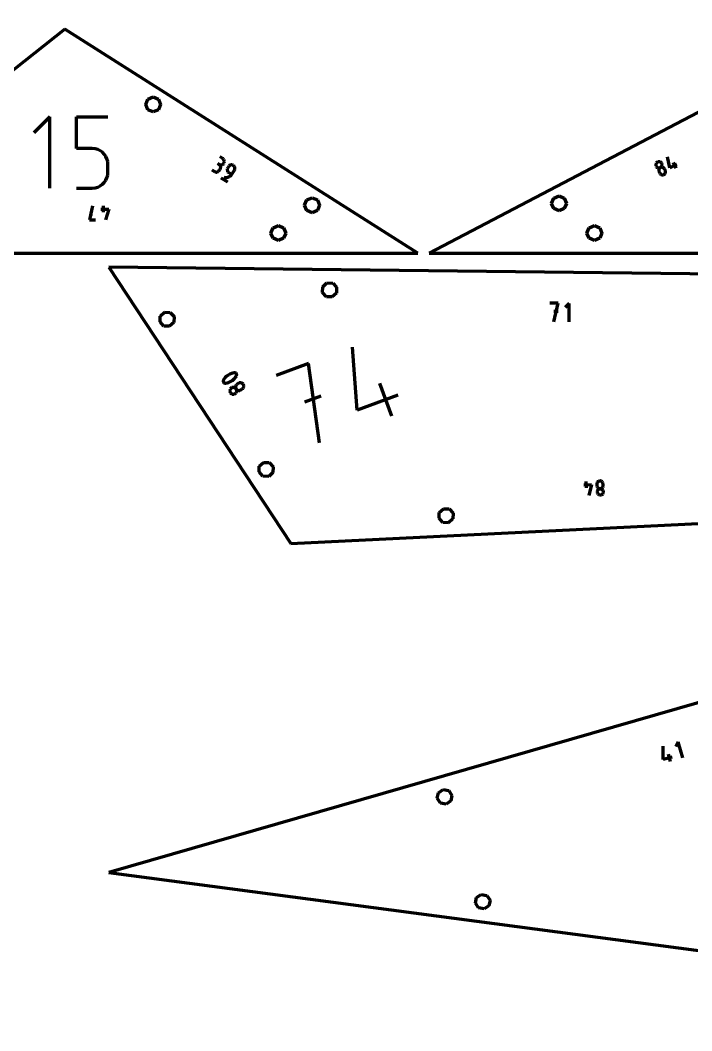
# Model space of a CAD drawing. Header units: inches. Extents: x -100 to 100, y -100 to -26.
# Drawn here: x 31.61 to 38.91, y -76.55 to -65.57 of the extents above; entities that cross this region are included whole.
import ezdxf

# ---------------------------------------------------------------- set-up
doc = ezdxf.new("R2010")
doc.units = ezdxf.units.IN
doc.header["$MEASUREMENT"] = 0
for name, color, linetype, lineweight in [('annotation', 7, 'Continuous', 0), ('boundary', 7, 'Continuous', 0), ('hole', 7, 'Continuous', 0)]:
    doc.layers.add(name, color=color, linetype=linetype, lineweight=lineweight)

msp = doc.modelspace()

# ---------------------------------------------------------------- linework, layer by layer
at = {"layer": 'annotation', "color": 1, "lineweight": 70}
for p, q in [((31.934841, -66.617215), (31.763143, -66.788962)), ((31.934841, -67.389543), (31.934841, -66.617215)), ((32.22444, -66.961144), (32.22444, -66.617215)), ((32.22444, -66.617215), (32.567449, -66.617215)), ((32.395944, -66.961144), (32.22444, -66.961144)), ((32.426739, -66.963897), (32.395944, -66.961144)), ((32.455736, -66.971836), (32.426739, -66.963897)), ((32.482449, -66.984482), (32.455736, -66.971836)), ((32.50639, -67.001358), (32.482449, -66.984482)), ((32.527071, -67.021983), (32.50639, -67.001358)), ((32.544005, -67.045879), (32.527071, -67.021983)), ((32.556705, -67.072567), (32.544005, -67.045879)), ((32.564682, -67.10157), (32.556705, -67.072567)), ((33.814532, -67.070025), (33.783358, -67.050253)), ((33.819819, -67.074084), (33.814532, -67.070025)), ((33.824175, -67.078881), (33.819819, -67.074084)), ((33.827568, -67.084269), (33.824175, -67.078881)), ((33.829967, -67.090105), (33.827568, -67.084269)), ((33.831341, -67.096244), (33.829967, -67.090105)), ((38.672768, -67.170006), (38.64761, -67.049029)), ((32.567449, -67.132407), (32.564682, -67.10157)), ((32.567449, -67.217844), (32.567449, -67.132407)), ((32.567449, -67.132407), (32.567449, -67.132407)), ((33.694425, -67.190468), (33.725599, -67.21024)), ((33.774987, -67.132372), (33.759378, -67.122472)), ((33.759378, -67.122472), (33.774987, -67.132372)), ((33.772473, -67.204148), (33.776517, -67.198883)), ((33.780275, -67.136431), (33.774987, -67.132372)), ((33.774987, -67.132372), (33.774987, -67.132372)), ((33.774987, -67.132372), (33.780913, -67.135425)), ((33.776517, -67.198883), (33.786417, -67.183274)), ((33.784631, -67.141228), (33.780275, -67.136431)), ((33.780913, -67.135425), (33.787109, -67.13732)), ((33.788024, -67.146616), (33.784631, -67.141228)), ((33.786417, -67.183274), (33.789455, -67.177373)), ((33.786417, -67.183274), (33.786417, -67.183274)), ((33.787109, -67.13732), (33.793432, -67.13809)), ((33.790423, -67.152452), (33.788024, -67.146616)), ((33.789455, -67.177373), (33.791344, -67.171196)), ((33.791796, -67.158591), (33.790423, -67.152452)), ((33.791344, -67.171196), (33.792114, -67.164887)), ((33.792114, -67.164887), (33.791796, -67.158591)), ((33.793432, -67.13809), (33.799736, -67.137768)), ((33.799736, -67.137768), (33.80588, -67.136387)), ((33.80588, -67.136387), (33.811717, -67.133979)), ((33.811717, -67.133979), (33.817106, -67.130578)), ((33.817106, -67.130578), (33.821902, -67.126216)), ((33.821902, -67.126216), (33.825961, -67.120927)), ((33.825961, -67.120927), (33.828999, -67.115026)), ((33.825961, -67.120927), (33.825961, -67.120927)), ((33.828999, -67.115026), (33.830888, -67.108849)), ((33.830888, -67.108849), (33.831658, -67.10254)), ((33.831658, -67.10254), (33.831341, -67.096244)), ((33.863792, -67.181971), (33.863018, -67.188297)), ((33.863018, -67.188297), (33.863334, -67.194606)), ((33.863334, -67.194606), (33.864707, -67.200752)), ((33.865689, -67.175772), (33.863792, -67.181971)), ((33.864707, -67.200752), (33.867106, -67.206592)), ((33.868743, -67.169844), (33.865689, -67.175772)), ((33.878643, -67.154236), (33.868743, -67.169844)), ((33.868743, -67.169844), (33.868743, -67.169844)), ((33.882703, -67.148947), (33.878643, -67.154236)), ((33.887503, -67.144587), (33.882703, -67.148947)), ((33.892896, -67.141189), (33.887503, -67.144587)), ((33.898739, -67.138784), (33.892896, -67.141189)), ((33.904886, -67.137406), (33.898739, -67.138784)), ((33.911192, -67.137085), (33.904886, -67.137406)), ((33.917512, -67.137854), (33.911192, -67.137085)), ((33.911296, -67.240597), (33.94099, -67.19378)), ((33.923702, -67.139745), (33.917512, -67.137854)), ((33.929617, -67.14279), (33.923702, -67.139745)), ((33.934904, -67.14685), (33.929617, -67.14279)), ((33.929617, -67.14279), (33.929617, -67.14279)), ((33.939259, -67.151647), (33.934904, -67.14685)), ((33.942651, -67.157038), (33.939259, -67.151647)), ((33.94099, -67.19378), (33.944045, -67.187853)), ((33.94099, -67.19378), (33.94099, -67.19378)), ((33.945047, -67.162878), (33.942651, -67.157038)), ((33.944045, -67.187853), (33.945947, -67.181656)), ((33.946416, -67.169024), (33.945047, -67.162878)), ((33.945947, -67.181656), (33.946727, -67.175331)), ((33.946727, -67.175331), (33.946416, -67.169024)), ((38.519515, -67.130018), (38.518744, -67.135764)), ((38.518744, -67.135764), (38.518968, -67.141603)), ((38.518968, -67.141603), (38.520228, -67.147406)), ((38.521241, -67.124498), (38.519515, -67.130018)), ((38.520228, -67.147406), (38.522564, -67.153041)), ((38.523881, -67.119333), (38.521241, -67.124498)), ((38.522564, -67.153041), (38.522564, -67.153041)), ((38.522564, -67.153041), (38.525883, -67.158193)), ((38.527396, -67.114654), (38.523881, -67.119333)), ((38.525883, -67.158193), (38.529949, -67.16255)), ((38.531744, -67.110593), (38.527396, -67.114654)), ((38.529949, -67.16255), (38.534633, -67.166071)), ((38.536886, -67.107279), (38.531744, -67.110593)), ((38.534633, -67.166071), (38.539803, -67.168716)), ((38.542536, -67.104936), (38.536886, -67.107279)), ((38.536886, -67.107279), (38.536886, -67.107279)), ((38.539803, -67.168716), (38.545329, -67.170444)), ((38.54835, -67.103671), (38.542536, -67.104936)), ((38.545329, -67.170444), (38.551081, -67.171215)), ((38.554197, -67.103442), (38.54835, -67.103671)), ((38.551027, -67.190136), (38.550261, -67.195891)), ((38.550261, -67.195891), (38.550492, -67.201743)), ((38.550492, -67.201743), (38.551761, -67.207564)), ((38.552749, -67.184609), (38.551027, -67.190136)), ((38.551081, -67.171215), (38.556929, -67.170989)), ((38.555388, -67.17944), (38.552749, -67.184609)), ((38.559947, -67.104209), (38.554197, -67.103442)), ((38.558901, -67.174759), (38.555388, -67.17944)), ((38.556929, -67.170989), (38.562742, -67.169725)), ((38.563249, -67.170697), (38.558901, -67.174759)), ((38.565469, -67.105931), (38.559947, -67.104209)), ((38.562742, -67.169725), (38.568391, -67.167383)), ((38.568391, -67.167383), (38.563249, -67.170697)), ((38.570632, -67.108565), (38.565469, -67.105931)), ((38.568391, -67.167383), (38.57353, -67.164071)), ((38.574041, -67.16504), (38.568391, -67.167383)), ((38.568391, -67.167383), (38.568391, -67.167383)), ((38.568391, -67.167383), (38.568391, -67.167383)), ((38.575307, -67.112072), (38.570632, -67.108565)), ((38.57353, -67.164071), (38.577877, -67.160009)), ((38.579855, -67.163775), (38.574041, -67.16504)), ((38.579362, -67.116409), (38.575307, -67.112072)), ((38.577877, -67.160009), (38.58139, -67.155329)), ((38.582668, -67.121536), (38.579362, -67.116409)), ((38.585702, -67.163547), (38.579855, -67.163775)), ((38.58139, -67.155329), (38.584028, -67.150159)), ((38.582668, -67.121536), (38.582668, -67.121536)), ((38.585017, -67.127197), (38.582668, -67.121536)), ((38.584028, -67.150159), (38.585751, -67.144631)), ((38.586286, -67.13302), (38.585017, -67.127197)), ((38.591454, -67.164317), (38.585702, -67.163547)), ((38.585751, -67.144631), (38.586517, -67.138875)), ((38.586517, -67.138875), (38.586286, -67.13302)), ((38.596979, -67.166045), (38.591454, -67.164317)), ((38.602147, -67.168688), (38.596979, -67.166045)), ((38.606829, -67.172209), (38.602147, -67.168688)), ((38.610894, -67.176565), (38.606829, -67.172209)), ((38.614213, -67.181717), (38.610894, -67.176565)), ((38.62206, -67.196688), (38.614213, -67.181717)), ((38.614213, -67.181717), (38.614213, -67.181717)), ((38.624407, -67.202346), (38.62206, -67.196688)), ((38.625673, -67.208161), (38.624407, -67.202346)), ((38.747911, -67.130618), (38.672768, -67.170006)), ((38.741157, -67.172511), (38.709652, -67.112406)), ((32.527055, -67.32845), (32.543994, -67.304486)), ((32.543994, -67.304486), (32.556699, -67.277739)), ((32.556699, -67.277739), (32.56468, -67.248697)), ((32.56468, -67.248697), (32.567449, -67.217844)), ((33.725599, -67.21024), (33.725599, -67.21024)), ((33.725599, -67.21024), (33.731524, -67.213293)), ((33.731524, -67.213293), (33.73772, -67.21519)), ((33.73772, -67.21519), (33.74404, -67.215963)), ((33.74404, -67.215963), (33.750341, -67.215647)), ((33.750341, -67.215647), (33.756479, -67.214274)), ((33.756479, -67.214274), (33.76231, -67.211877)), ((33.76231, -67.211877), (33.767689, -67.208491)), ((33.767689, -67.208491), (33.772473, -67.204148)), ((33.794379, -67.278477), (33.86457, -67.322997)), ((33.824978, -67.273278), (33.824978, -67.273278)), ((33.824978, -67.273278), (33.836, -67.27561)), ((33.836, -67.27561), (33.84703, -67.27631)), ((33.84703, -67.27631), (33.857913, -67.275437)), ((33.857913, -67.275437), (33.86849, -67.273054)), ((33.867106, -67.206592), (33.870496, -67.211981)), ((33.86849, -67.273054), (33.878604, -67.26922)), ((33.870496, -67.211981), (33.874846, -67.216774)), ((33.874846, -67.216774), (33.880122, -67.220825)), ((33.878604, -67.26922), (33.888099, -67.263997)), ((33.880122, -67.220825), (33.911296, -67.240597)), ((33.888099, -67.263997), (33.896818, -67.257445)), ((33.896818, -67.257445), (33.904602, -67.249625)), ((33.904602, -67.249625), (33.911296, -67.240597)), ((38.551761, -67.207564), (38.554109, -67.213222)), ((38.554109, -67.213222), (38.561956, -67.228193)), ((38.561956, -67.228193), (38.561956, -67.228193)), ((38.561956, -67.228193), (38.565274, -67.233342)), ((38.565274, -67.233342), (38.569336, -67.237691)), ((38.569336, -67.237691), (38.574013, -67.241201)), ((38.574013, -67.241201), (38.579176, -67.243832)), ((38.579176, -67.243832), (38.584695, -67.245546)), ((38.584695, -67.245546), (38.590441, -67.246304)), ((38.590441, -67.246304), (38.596283, -67.246067)), ((38.596283, -67.246067), (38.602092, -67.244795)), ((38.602092, -67.244795), (38.607738, -67.24245)), ((38.607738, -67.24245), (38.612879, -67.23914)), ((38.607738, -67.24245), (38.607738, -67.24245)), ((38.612879, -67.23914), (38.61723, -67.235087)), ((38.61723, -67.235087), (38.620749, -67.230417)), ((38.620749, -67.230417), (38.623394, -67.225261)), ((38.623394, -67.225261), (38.625125, -67.219747)), ((38.625125, -67.219747), (38.625898, -67.214004)), ((38.625898, -67.214004), (38.625673, -67.208161)), ((32.22444, -67.389543), (32.395944, -67.389543)), ((32.395944, -67.389543), (32.426726, -67.386775)), ((32.395944, -67.389543), (32.395944, -67.389543)), ((32.426726, -67.386775), (32.455717, -67.378796)), ((32.455717, -67.378796), (32.482428, -67.366092)), ((32.482428, -67.366092), (32.50637, -67.349148)), ((32.50637, -67.349148), (32.527055, -67.32845)), ((32.399521, -67.583606), (32.365567, -67.736341)), ((32.490756, -67.617561), (32.575562, -67.617561)), ((32.516177, -67.583606), (32.516177, -67.651439)), ((32.575562, -67.617561), (32.541693, -67.736341)), ((32.365567, -67.668326), (32.399521, -67.668326)), ((32.365567, -67.736341), (32.433486, -67.736341)), ((37.457756, -68.642189), (37.368142, -68.641191)), ((37.410711, -68.843213), (37.457756, -68.642189)), ((37.456757, -68.73193), (37.411956, -68.731431)), ((37.578141, -68.643529), (37.532841, -68.687844)), ((37.575897, -68.845052), (37.578141, -68.643529)), ((35.275535, -69.804827), (35.223201, -69.119619)), ((33.939541, -69.397686), (33.923478, -69.400596)), ((33.943693, -69.397523), (33.939541, -69.397686)), ((33.939541, -69.397686), (33.939541, -69.397686)), ((33.9477, -69.398089), (33.943693, -69.397523)), ((33.951488, -69.399326), (33.9477, -69.398089)), ((33.954983, -69.401175), (33.951488, -69.399326)), ((34.747514, -69.295416), (34.393058, -69.42641)), ((34.864887, -70.157993), (34.747514, -69.295416)), ((33.819197, -69.484698), (33.819105, -69.486395)), ((33.819105, -69.486395), (33.819141, -69.488087)), ((33.819141, -69.488087), (33.819308, -69.489766)), ((33.819415, -69.483008), (33.819197, -69.484698)), ((33.819308, -69.489766), (33.819308, -69.489766)), ((33.819308, -69.489766), (33.820222, -69.493835)), ((33.819758, -69.481332), (33.819415, -69.483008)), ((33.820223, -69.479682), (33.819758, -69.481332)), ((33.820222, -69.493835), (33.821799, -69.497577)), ((33.820807, -69.478067), (33.820223, -69.479682)), ((33.82151, -69.476496), (33.820807, -69.478067)), ((33.822328, -69.47498), (33.82151, -69.476496)), ((33.821799, -69.497577), (33.823966, -69.500933)), ((33.831353, -69.461346), (33.822328, -69.47498)), ((33.822328, -69.47498), (33.822328, -69.47498)), ((33.823966, -69.500933), (33.82665, -69.503845)), ((33.82665, -69.503845), (33.829778, -69.506256)), ((33.829778, -69.506256), (33.833275, -69.508107)), ((33.841617, -69.448816), (33.831353, -69.461346)), ((33.833275, -69.508107), (33.83707, -69.509341)), ((33.853019, -69.437456), (33.841617, -69.448816)), ((33.845254, -69.509727), (33.861297, -69.506793)), ((33.865454, -69.427336), (33.853019, -69.437456)), ((33.861297, -69.506793), (33.876825, -69.502287)), ((33.87882, -69.418522), (33.865454, -69.427336)), ((33.876825, -69.502287), (33.891736, -69.496277)), ((33.893015, -69.411082), (33.87882, -69.418522)), ((33.891736, -69.496277), (33.905926, -69.488831)), ((33.907935, -69.405084), (33.893015, -69.411082)), ((33.905926, -69.488831), (33.919292, -69.480017)), ((33.923478, -69.400596), (33.907935, -69.405084)), ((33.919292, -69.480017), (33.931732, -69.469903)), ((33.931732, -69.469903), (33.943143, -69.458555)), ((33.943143, -69.458555), (33.953423, -69.446043)), ((33.953423, -69.446043), (33.962467, -69.432434)), ((33.958111, -69.403577), (33.954983, -69.401175)), ((33.960798, -69.406473), (33.958111, -69.403577)), ((33.962971, -69.409805), (33.960798, -69.406473)), ((33.962467, -69.432434), (33.963285, -69.430921)), ((33.962467, -69.432434), (33.962467, -69.432434)), ((33.964556, -69.413514), (33.962971, -69.409805)), ((33.963285, -69.430921), (33.963985, -69.42936)), ((33.963985, -69.42936), (33.964566, -69.427756)), ((33.965479, -69.417541), (33.964556, -69.413514)), ((33.964566, -69.427756), (33.965028, -69.426114)), ((33.965028, -69.426114), (33.965367, -69.424441)), ((33.965367, -69.424441), (33.965584, -69.422741)), ((33.965479, -69.417541), (33.965479, -69.417541)), ((33.965641, -69.419285), (33.965479, -69.417541)), ((33.965584, -69.422741), (33.965676, -69.421021)), ((33.965676, -69.421021), (33.965641, -69.419285)), ((33.991467, -69.507943), (33.985589, -69.511104)), ((33.997634, -69.505937), (33.991467, -69.507943)), ((34.003945, -69.505056), (33.997634, -69.505937)), ((34.010256, -69.505269), (34.003945, -69.505056)), ((34.016422, -69.506544), (34.010256, -69.505269)), ((34.022301, -69.50885), (34.016422, -69.506544)), ((34.027747, -69.512156), (34.022301, -69.50885)), ((33.83707, -69.509341), (33.841087, -69.509901)), ((33.841087, -69.509901), (33.845254, -69.509727)), ((33.845254, -69.509727), (33.845254, -69.509727)), ((33.892092, -69.588525), (33.891887, -69.594843)), ((33.891887, -69.594843), (33.892772, -69.601157)), ((33.893357, -69.582351), (33.892092, -69.588525)), ((33.892772, -69.601157), (33.894777, -69.607323)), ((33.895651, -69.576465), (33.893357, -69.582351)), ((33.894777, -69.607323), (33.897934, -69.613194)), ((33.898943, -69.571015), (33.895651, -69.576465)), ((33.897934, -69.613194), (33.897934, -69.613194)), ((33.897934, -69.613194), (33.902087, -69.618407)), ((33.903204, -69.566145), (33.898943, -69.571015)), ((33.902087, -69.618407), (33.906964, -69.622679)), ((33.908402, -69.562003), (33.903204, -69.566145)), ((33.914284, -69.558839), (33.908402, -69.562003)), ((33.908402, -69.562003), (33.908402, -69.562003)), ((33.920458, -69.556829), (33.914284, -69.558839)), ((33.926781, -69.55594), (33.920458, -69.556829)), ((33.933106, -69.556144), (33.926781, -69.55594)), ((33.939287, -69.557409), (33.933106, -69.556144)), ((33.945179, -69.559706), (33.939287, -69.557409)), ((33.950637, -69.563005), (33.945179, -69.559706)), ((33.955514, -69.567275), (33.950637, -69.563005)), ((33.953828, -69.547815), (33.95362, -69.554135)), ((33.95362, -69.554135), (33.954504, -69.56045)), ((33.955098, -69.541637), (33.953828, -69.547815)), ((33.954334, -69.619574), (33.958614, -69.614691)), ((33.954504, -69.56045), (33.956509, -69.566616)), ((33.957402, -69.535745), (33.955098, -69.541637)), ((33.959665, -69.572486), (33.955514, -69.567275)), ((33.956509, -69.566616), (33.959665, -69.572486)), ((33.960708, -69.530285), (33.957402, -69.535745)), ((33.958614, -69.614691), (33.961921, -69.609229)), ((33.959665, -69.572486), (33.959665, -69.572486)), ((33.959665, -69.572486), (33.963818, -69.5777)), ((33.96282, -69.578355), (33.959665, -69.572486)), ((33.959665, -69.572486), (33.959665, -69.572486)), ((33.964988, -69.525403), (33.960708, -69.530285)), ((33.961921, -69.609229), (33.964225, -69.603336)), ((33.964824, -69.58452), (33.96282, -69.578355)), ((33.963818, -69.5777), (33.968696, -69.581971)), ((33.964225, -69.603336), (33.965497, -69.597156)), ((33.965706, -69.590835), (33.964824, -69.58452)), ((33.970212, -69.521244), (33.964988, -69.525403)), ((33.965497, -69.597156), (33.965706, -69.590835)), ((33.968696, -69.581971), (33.974154, -69.58527)), ((33.985589, -69.511104), (33.970212, -69.521244)), ((33.970212, -69.521244), (33.970212, -69.521244)), ((33.974154, -69.58527), (33.980046, -69.587567)), ((33.980046, -69.587567), (33.986226, -69.588832)), ((33.986226, -69.588832), (33.992549, -69.589036)), ((33.992549, -69.589036), (33.998869, -69.588147)), ((33.998869, -69.588147), (34.005041, -69.586137)), ((34.005041, -69.586137), (34.01092, -69.582975)), ((34.01092, -69.582975), (34.026296, -69.572836)), ((34.026296, -69.572836), (34.031517, -69.568678)), ((34.026296, -69.572836), (34.026296, -69.572836)), ((34.032616, -69.516432), (34.027747, -69.512156)), ((34.031517, -69.568678), (34.03579, -69.563799)), ((34.036765, -69.521645), (34.032616, -69.516432)), ((34.03579, -69.563799), (34.039085, -69.558346)), ((34.039922, -69.527511), (34.036765, -69.521645)), ((34.036765, -69.521645), (34.036765, -69.521645)), ((34.039085, -69.558346), (34.041375, -69.552461)), ((34.041934, -69.533671), (34.039922, -69.527511)), ((34.041375, -69.552461), (34.042633, -69.546291)), ((34.042828, -69.539979), (34.041934, -69.533671)), ((34.042633, -69.546291), (34.042828, -69.539979)), ((35.650941, -69.867495), (35.520113, -69.513489)), ((33.906964, -69.622679), (33.912419, -69.625979)), ((33.912419, -69.625979), (33.918307, -69.628279)), ((33.918307, -69.628279), (33.92448, -69.629549)), ((33.92448, -69.629549), (33.930794, -69.629759)), ((33.930794, -69.629759), (33.9371, -69.628879)), ((33.9371, -69.628879), (33.943254, -69.626881)), ((33.943254, -69.626881), (33.94911, -69.623734)), ((33.94911, -69.623734), (33.954334, -69.619574)), ((33.94911, -69.623734), (33.94911, -69.623734)), ((34.878693, -69.650372), (34.70149, -69.71586)), ((35.718118, -69.641264), (35.275535, -69.804827)), ((37.759933, -70.580098), (37.763259, -70.647877)), ((37.878409, -70.602093), (37.878161, -70.608214)), ((37.879705, -70.596285), (37.878409, -70.602093)), ((37.881957, -70.590888), (37.879705, -70.596285)), ((37.885072, -70.586002), (37.881957, -70.590888)), ((37.88896, -70.581726), (37.885072, -70.586002)), ((37.893527, -70.578159), (37.88896, -70.581726)), ((37.898683, -70.575401), (37.893527, -70.578159)), ((37.904334, -70.573551), (37.898683, -70.575401)), ((37.91039, -70.572708), (37.904334, -70.573551)), ((37.916499, -70.572954), (37.91039, -70.572708)), ((37.91039, -70.572708), (37.91039, -70.572708)), ((37.922305, -70.574241), (37.916499, -70.572954)), ((37.927706, -70.576481), (37.922305, -70.574241)), ((37.9326, -70.579584), (37.927706, -70.576481)), ((37.936888, -70.583459), (37.9326, -70.579584)), ((37.940467, -70.588016), (37.936888, -70.583459)), ((37.943236, -70.593167), (37.940467, -70.588016)), ((37.945094, -70.59882), (37.943236, -70.593167)), ((37.945941, -70.604887), (37.945094, -70.59882)), ((37.945941, -70.604887), (37.945941, -70.604887)), ((37.946769, -70.621769), (37.945941, -70.604887)), ((37.736198, -70.615272), (37.820936, -70.611113)), ((37.820936, -70.611113), (37.792919, -70.73146)), ((37.878161, -70.608214), (37.87899, -70.625096)), ((37.87899, -70.625096), (37.87899, -70.625096)), ((37.87899, -70.625096), (37.879836, -70.631166)), ((37.879836, -70.631166), (37.881694, -70.636827)), ((37.881694, -70.636827), (37.884463, -70.641989)), ((37.882569, -70.686838), (37.882321, -70.692961)), ((37.882321, -70.692961), (37.882321, -70.692961)), ((37.882321, -70.692961), (37.883166, -70.699003)), ((37.883864, -70.681021), (37.882569, -70.686838)), ((37.883166, -70.699003), (37.885023, -70.704643)), ((37.886115, -70.675611), (37.883864, -70.681021)), ((37.884463, -70.641989), (37.888041, -70.64656)), ((37.885023, -70.704643), (37.887791, -70.70979)), ((37.88923, -70.67071), (37.886115, -70.675611)), ((37.887791, -70.70979), (37.891369, -70.71435)), ((37.888041, -70.64656), (37.892329, -70.65045)), ((37.893117, -70.666418), (37.88923, -70.67071)), ((37.891369, -70.71435), (37.895656, -70.718233)), ((37.892329, -70.65045), (37.897224, -70.653566)), ((37.897683, -70.662836), (37.893117, -70.666418)), ((37.897224, -70.653566), (37.902626, -70.655817)), ((37.902838, -70.660065), (37.897683, -70.662836)), ((37.902626, -70.655817), (37.908433, -70.657112)), ((37.908489, -70.658206), (37.902838, -70.660065)), ((37.908433, -70.657112), (37.914545, -70.657361)), ((37.914545, -70.657361), (37.908489, -70.658206)), ((37.914545, -70.657361), (37.920603, -70.656515)), ((37.914545, -70.657361), (37.914545, -70.657361)), ((37.920654, -70.657609), (37.914545, -70.657361)), ((37.914545, -70.657361), (37.914545, -70.657361)), ((37.920603, -70.656515), (37.926256, -70.654656)), ((37.92646, -70.658906), (37.920654, -70.657609)), ((37.926256, -70.654656), (37.931411, -70.651886)), ((37.931862, -70.661158), (37.92646, -70.658906)), ((37.931411, -70.651886), (37.935977, -70.648304)), ((37.936757, -70.664276), (37.931862, -70.661158)), ((37.934738, -70.719668), (37.939304, -70.716091)), ((37.935977, -70.648304), (37.939863, -70.644013)), ((37.941045, -70.668167), (37.936757, -70.664276)), ((37.939304, -70.716091), (37.94319, -70.711807)), ((37.939863, -70.644013), (37.942977, -70.639113)), ((37.944625, -70.672739), (37.941045, -70.668167)), ((37.942977, -70.639113), (37.945227, -70.633705)), ((37.94319, -70.711807), (37.946305, -70.706918)), ((37.947395, -70.677903), (37.944625, -70.672739)), ((37.945227, -70.633705), (37.946521, -70.62789)), ((37.946305, -70.706918), (37.948555, -70.701525)), ((37.946521, -70.62789), (37.946769, -70.621769)), ((37.949254, -70.683565), (37.947395, -70.677903)), ((37.948555, -70.701525), (37.949851, -70.69573)), ((37.9501, -70.689635), (37.949254, -70.683565)), ((37.949851, -70.69573), (37.9501, -70.689635)), ((37.9501, -70.689635), (37.9501, -70.689635)), ((37.895656, -70.718233), (37.900551, -70.721346)), ((37.900551, -70.721346), (37.905952, -70.723596)), ((37.905952, -70.723596), (37.91176, -70.724891)), ((37.91176, -70.724891), (37.917872, -70.72514)), ((37.917872, -70.72514), (37.92393, -70.724294)), ((37.917872, -70.72514), (37.917872, -70.72514)), ((37.92393, -70.724294), (37.929582, -70.722436)), ((37.929582, -70.722436), (37.934738, -70.719668)), ((38.600478, -73.600903), (38.600079, -73.453559)), ((38.763054, -73.406612), (38.735347, -73.456758)), ((38.81349, -73.581695), (38.763054, -73.406612)), ((38.679764, -73.620216), (38.657365, -73.542458)), ((38.697692, -73.572899), (38.600478, -73.600903))]:
    msp.add_line(p, q, dxfattribs=at)
at = {"layer": 'boundary', "color": 5, "lineweight": 70}
for p, q in [((32.097096, -65.664463), (29.007998, -68.097473)), ((35.933088, -68.097473), (32.097096, -65.664463)), ((40.887393, -65.566089), (36.058088, -68.097473)), ((29.007998, -68.097473), (35.933088, -68.097473)), ((36.058088, -68.097473), (42.163659, -68.097473)), ((32.575127, -68.251064), (34.553999, -71.251967)), ((42.378705, -68.360234), (32.575127, -68.251064)), ((34.553999, -71.251967), (41.17516, -70.926991)), ((44.557448, -71.376967), (32.575127, -74.82865)), ((32.575127, -74.82865), (45.600772, -76.547022))]:
    msp.add_line(p, q, dxfattribs=at)
at = {"layer": 'hole', "color": 5, "lineweight": 70}
for p, q in [((32.977082, -66.481322), (33.000859, -66.42392)), ((33.000859, -66.42392), (33.058262, -66.400143)), ((33.058262, -66.400143), (33.115664, -66.42392)), ((33.115664, -66.42392), (33.139441, -66.481322)), ((33.000859, -66.538725), (32.977082, -66.481322)), ((33.058262, -66.562502), (33.000859, -66.538725)), ((33.115664, -66.538725), (33.058262, -66.562502)), ((33.139441, -66.481322), (33.115664, -66.538725)), ((34.703279, -67.576177), (34.727056, -67.518775)), ((34.727056, -67.518775), (34.784458, -67.494998)), ((34.784458, -67.494998), (34.841861, -67.518775)), ((34.841861, -67.518775), (34.865638, -67.576177)), ((37.386212, -67.55634), (37.409989, -67.498938)), ((37.409989, -67.498938), (37.467392, -67.475161)), ((37.467392, -67.475161), (37.524794, -67.498938)), ((37.524794, -67.498938), (37.548571, -67.55634)), ((34.727056, -67.63358), (34.703279, -67.576177)), ((34.784458, -67.657356), (34.727056, -67.63358)), ((34.841861, -67.63358), (34.784458, -67.657356)), ((34.865638, -67.576177), (34.841861, -67.63358)), ((37.409989, -67.613743), (37.386212, -67.55634)), ((37.467392, -67.63752), (37.409989, -67.613743)), ((37.524794, -67.613743), (37.467392, -67.63752)), ((37.548571, -67.55634), (37.524794, -67.613743)), ((34.337045, -67.878723), (34.360822, -67.821321)), ((34.360822, -67.821321), (34.418224, -67.797544)), ((34.418224, -67.797544), (34.475627, -67.821321)), ((34.475627, -67.821321), (34.499404, -67.878723)), ((37.77042, -67.878723), (37.794197, -67.821321)), ((37.794197, -67.821321), (37.851599, -67.797544)), ((37.851599, -67.797544), (37.909002, -67.821321)), ((37.909002, -67.821321), (37.932779, -67.878723)), ((34.360822, -67.936126), (34.337045, -67.878723)), ((34.418224, -67.959903), (34.360822, -67.936126)), ((34.475627, -67.936126), (34.418224, -67.959903)), ((34.499404, -67.878723), (34.475627, -67.936126)), ((37.794197, -67.936126), (37.77042, -67.878723)), ((37.851599, -67.959903), (37.794197, -67.936126)), ((37.909002, -67.936126), (37.851599, -67.959903)), ((37.932779, -67.878723), (37.909002, -67.936126)), ((34.898489, -68.524688), (34.900894, -68.462603)), ((34.900894, -68.462603), (34.946495, -68.420402)), ((34.946495, -68.420402), (35.00858, -68.422806)), ((35.00858, -68.422806), (35.050781, -68.468407)), ((35.050781, -68.468407), (35.048377, -68.530492)), ((34.940691, -68.570289), (34.898489, -68.524688)), ((35.002776, -68.572693), (34.940691, -68.570289)), ((35.048377, -68.530492), (35.002776, -68.572693)), ((33.135434, -68.781276), (33.181035, -68.739075)), ((33.181035, -68.739075), (33.243121, -68.741479)), ((33.13303, -68.843362), (33.135434, -68.781276)), ((33.175231, -68.888963), (33.13303, -68.843362)), ((33.282918, -68.849166), (33.237317, -68.891367)), ((33.243121, -68.741479), (33.285322, -68.78708)), ((33.285322, -68.78708), (33.282918, -68.849166)), ((33.237317, -68.891367), (33.175231, -68.888963)), ((34.211446, -70.413017), (34.257047, -70.370816)), ((34.257047, -70.370816), (34.319132, -70.37322)), ((34.319132, -70.37322), (34.361333, -70.418821)), ((34.209042, -70.475103), (34.211446, -70.413017)), ((34.251243, -70.520704), (34.209042, -70.475103)), ((34.358929, -70.480907), (34.313328, -70.523108)), ((34.361333, -70.418821), (34.358929, -70.480907)), ((34.313328, -70.523108), (34.251243, -70.520704)), ((36.163802, -70.978345), (36.166206, -70.91626)), ((36.166206, -70.91626), (36.211807, -70.874059)), ((36.211807, -70.874059), (36.273892, -70.876463)), ((36.273892, -70.876463), (36.316094, -70.922064)), ((36.316094, -70.922064), (36.313689, -70.984149)), ((36.206003, -71.023946), (36.163802, -70.978345)), ((36.268088, -71.026351), (36.206003, -71.023946)), ((36.313689, -70.984149), (36.268088, -71.026351)), ((36.144952, -74.021091), (36.156904, -73.960119)), ((36.156904, -73.960119), (36.208468, -73.925457)), ((36.208468, -73.925457), (36.26944, -73.937409)), ((36.26944, -73.937409), (36.304102, -73.988974)), ((36.304102, -73.988974), (36.29215, -74.049946)), ((36.179614, -74.072656), (36.144952, -74.021091)), ((36.240585, -74.084608), (36.179614, -74.072656)), ((36.29215, -74.049946), (36.240585, -74.084608)), ((36.558459, -75.160051), (36.570411, -75.099079)), ((36.570411, -75.099079), (36.621975, -75.064417)), ((36.621975, -75.064417), (36.682947, -75.076369)), ((36.682947, -75.076369), (36.717609, -75.127934)), ((36.593121, -75.211616), (36.558459, -75.160051)), ((36.654092, -75.223568), (36.593121, -75.211616)), ((36.705657, -75.188906), (36.654092, -75.223568)), ((36.717609, -75.127934), (36.705657, -75.188906))]:
    msp.add_line(p, q, dxfattribs=at)

doc.saveas('drawing.dxf')
